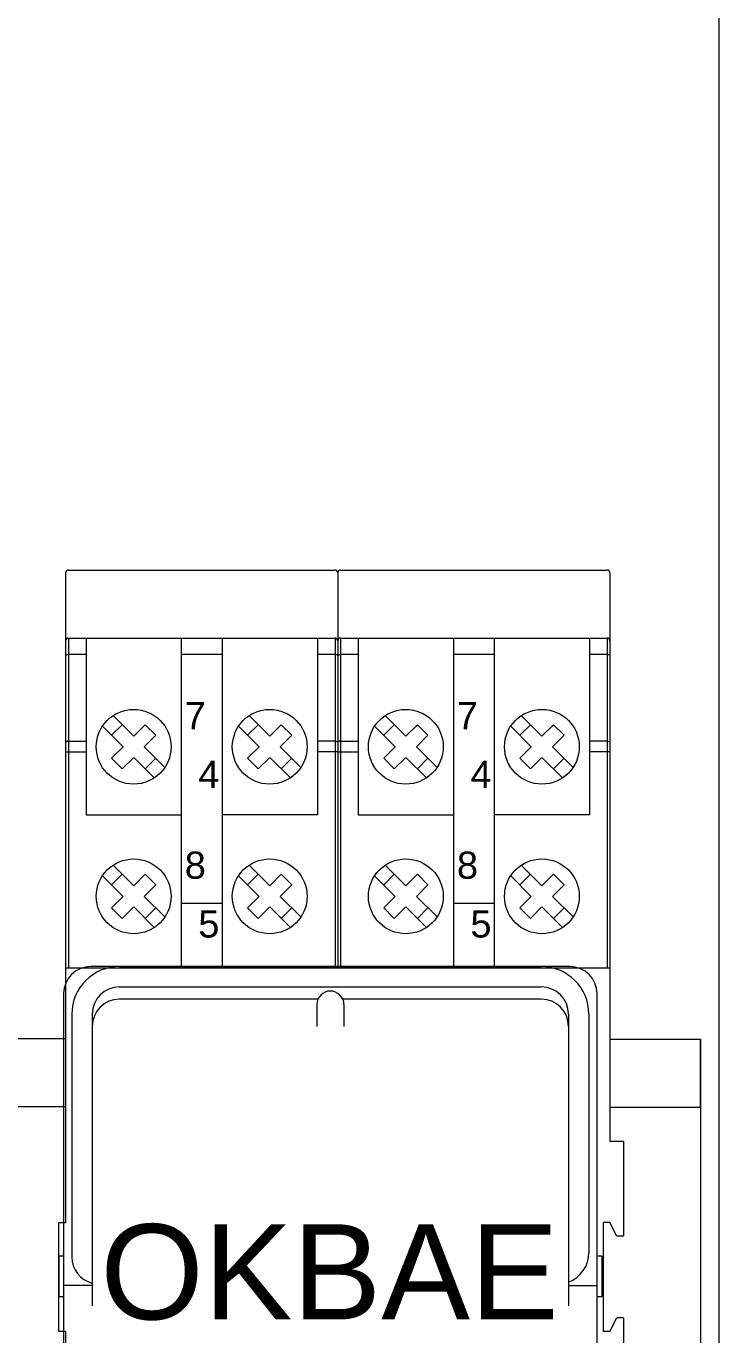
# Model space of a CAD drawing. Header units: millimetres. Extents: x 4137 to 6698, y 1400 to 3585.
# Drawn here: x 6442.5 to 6493.4, y 2304.5 to 2400.8 of the extents above; entities that cross this region are included whole.
import ezdxf

# ---------------------------------------------------------------- set-up
doc = ezdxf.new("R2010")
doc.units = ezdxf.units.MM
doc.layers.add('000-PI-Oprema', color=30, linetype='Continuous', lineweight=5)
doc.layers.add('002-PI-Kabelska kanalica', color=150, linetype='Continuous')
doc.styles.get("Standard").update_dxf_attribs({"font": 'arial.ttf'})

msp = doc.modelspace()

# ---------------------------------------------------------------- linework, layer by layer
at = {"layer": '000-PI-Oprema', "color": 0, "linetype": 'ByBlock', "lineweight": 0}
for p, q in [((6445.447718455784, 2360.567749498172), (6445.447718455784, 2312.767749498176)), ((6445.647718455781, 2360.767749498176), (6465.247718455787, 2360.767749498176)), ((6465.447718455784, 2360.567749498172), (6465.447718455784, 2331.517749498176)), ((6465.647718455781, 2360.767749498176), (6485.247718455787, 2360.767749498176)), ((6485.447718455784, 2360.567749498172), (6485.447718455784, 2318.767749498176)), ((6445.647718455781, 2355.767749498176), (6445.647718455781, 2331.517749498176)), ((6445.647718455781, 2355.767749498176), (6465.247718455787, 2355.767749498176)), ((6446.947718455784, 2355.767749498176), (6446.947718455784, 2342.767749498176)), ((6453.947718455784, 2355.767749498176), (6453.947718455784, 2331.517749498176)), ((6456.947718455784, 2355.767749498176), (6456.947718455784, 2331.517749498176)), ((6463.947718455784, 2355.767749498176), (6463.947718455784, 2342.767749498176)), ((6465.247718455787, 2355.767749498176), (6465.247718455779, 2331.517749498176)), ((6465.647718455781, 2355.767749498176), (6465.647718455781, 2331.517749498176)), ((6465.647718455781, 2355.767749498176), (6485.247718455787, 2355.767749498176)), ((6466.947718455784, 2355.767749498176), (6466.947718455784, 2342.767749498176)), ((6473.947718455784, 2355.767749498176), (6473.947718455784, 2331.517749498176)), ((6476.947718455784, 2355.767749498176), (6476.947718455784, 2331.517749498176)), ((6483.947718455784, 2355.767749498176), (6483.947718455784, 2342.767749498176)), ((6485.247718455787, 2355.767749498176), (6485.247718455779, 2331.517749498176)), ((6446.947718455784, 2354.552670207522), (6445.647718455781, 2354.552670207522)), ((6456.947718455784, 2354.552670207522), (6453.947718455784, 2354.552670207522)), ((6465.247718455787, 2354.552670207522), (6463.947718455784, 2354.552670207522)), ((6466.947718455784, 2354.552670207522), (6465.647718455781, 2354.552670207522)), ((6476.947718455784, 2354.552670207522), (6473.947718455784, 2354.552670207522)), ((6485.247718455787, 2354.552670207522), (6483.947718455784, 2354.552670207522)), ((6448.931371297112, 2350.061746050909), (6450.447718455784, 2348.545398892238)), ((6458.931371297112, 2350.061746050909), (6460.447718455784, 2348.545398892238)), ((6468.931371297112, 2350.061746050909), (6470.447718455784, 2348.545398892238)), ((6478.931371297112, 2350.061746050909), (6480.447718455784, 2348.545398892238)), ((6448.153553837801, 2349.283928591605), (6449.66990099648, 2347.767581432927)), ((6448.821368789548, 2348.616113639866), (6449.599186248852, 2349.39393109917)), ((6450.447718455784, 2348.545398892238), (6451.296246593207, 2349.393927029661)), ((6451.225535915088, 2347.767581432927), (6452.074064052511, 2348.616109570357)), ((6451.296246593207, 2349.393927029661), (6452.074064052511, 2348.616109570357)), ((6458.153553837801, 2349.283928591605), (6459.66990099648, 2347.767581432927)), ((6458.821368789548, 2348.616113639866), (6459.599186248852, 2349.39393109917)), ((6460.447718455784, 2348.545398892238), (6461.296246593207, 2349.393927029661)), ((6461.225535915088, 2347.767581432927), (6462.074064052511, 2348.616109570357)), ((6461.296246593207, 2349.393927029661), (6462.074064052511, 2348.616109570357)), ((6468.153553837801, 2349.283928591605), (6469.66990099648, 2347.767581432927)), ((6468.821368789548, 2348.616113639866), (6469.599186248852, 2349.39393109917)), ((6470.447718455784, 2348.545398892238), (6471.296246593207, 2349.393927029661)), ((6471.225535915088, 2347.767581432927), (6472.074064052511, 2348.616109570357)), ((6471.296246593207, 2349.393927029661), (6472.074064052511, 2348.616109570357)), ((6478.153553837801, 2349.283928591605), (6479.66990099648, 2347.767581432927)), ((6478.821368789548, 2348.616113639866), (6479.599186248852, 2349.39393109917)), ((6480.447718455784, 2348.545398892238), (6481.296246593207, 2349.393927029661)), ((6481.225535915088, 2347.767581432927), (6482.074064052511, 2348.616109570357)), ((6481.296246593207, 2349.393927029661), (6482.074064052511, 2348.616109570357)), ((6445.647718455781, 2348.175578224022), (6446.947718455784, 2348.175578224022)), ((6448.821372859056, 2346.919053295504), (6449.66990099648, 2347.767581432927)), ((6451.225535915088, 2347.767581432927), (6452.741883073759, 2346.251234274256)), ((6458.821372859056, 2346.919053295504), (6459.66990099648, 2347.767581432927)), ((6461.225535915088, 2347.767581432927), (6462.741883073759, 2346.251234274256)), ((6465.247718455779, 2348.175578224022), (6463.947718455784, 2348.175578224022)), ((6465.647718455781, 2348.175578224022), (6466.947718455784, 2348.175578224022)), ((6468.821372859056, 2346.919053295504), (6469.66990099648, 2347.767581432927)), ((6471.225535915088, 2347.767581432927), (6472.741883073759, 2346.251234274256)), ((6478.821372859056, 2346.919053295504), (6479.66990099648, 2347.767581432927)), ((6481.225535915088, 2347.767581432927), (6482.741883073759, 2346.251234274256)), ((6485.247718455779, 2348.175578224022), (6483.947718455784, 2348.175578224022)), ((6445.447718455784, 2347.390657514727), (6446.947718455784, 2347.390657514727)), ((6448.821372859056, 2346.919053295504), (6449.59919031836, 2346.141235836199)), ((6449.59919031836, 2346.141235836199), (6450.447718455784, 2346.989763973623)), ((6450.447718455784, 2346.989763973623), (6451.964065614455, 2345.473416814952)), ((6451.296250662715, 2346.141231766691), (6452.07406812202, 2346.919049225995)), ((6458.821372859056, 2346.919053295504), (6459.59919031836, 2346.141235836199)), ((6459.59919031836, 2346.141235836199), (6460.447718455784, 2346.989763973623)), ((6460.447718455784, 2346.989763973623), (6461.964065614455, 2345.473416814952)), ((6461.296250662715, 2346.141231766691), (6462.07406812202, 2346.919049225995)), ((6465.447718455784, 2347.390657514727), (6463.947718455784, 2347.390657514727)), ((6465.447718455784, 2347.390657514727), (6466.947718455784, 2347.390657514727)), ((6468.821372859056, 2346.919053295504), (6469.59919031836, 2346.141235836199)), ((6469.59919031836, 2346.141235836199), (6470.447718455784, 2346.989763973623)), ((6470.447718455784, 2346.989763973623), (6471.964065614455, 2345.473416814952)), ((6471.296250662715, 2346.141231766691), (6472.07406812202, 2346.919049225995)), ((6478.821372859056, 2346.919053295504), (6479.59919031836, 2346.141235836199)), ((6479.59919031836, 2346.141235836199), (6480.447718455784, 2346.989763973623)), ((6480.447718455784, 2346.989763973623), (6481.964065614455, 2345.473416814952)), ((6481.296250662715, 2346.141231766691), (6482.07406812202, 2346.919049225995)), ((6485.447718455784, 2347.390657514727), (6483.947718455784, 2347.390657514727)), ((6446.947718455784, 2342.767749498176), (6453.947718455784, 2342.767749498176)), ((6463.947718455784, 2342.767749498176), (6456.947718455784, 2342.767749498176)), ((6466.947718455784, 2342.767749498176), (6473.947718455784, 2342.767749498176)), ((6483.947718455784, 2342.767749498176), (6476.947718455784, 2342.767749498176)), ((6448.931371297112, 2339.061746050909), (6450.447718455784, 2337.545398892238)), ((6458.931371297112, 2339.061746050909), (6460.447718455784, 2337.545398892238)), ((6468.931371297112, 2339.061746050909), (6470.447718455784, 2337.545398892238)), ((6478.931371297112, 2339.061746050909), (6480.447718455784, 2337.545398892238)), ((6448.153553837801, 2338.283928591605), (6449.66990099648, 2336.767581432927)), ((6448.821368789548, 2337.616113639866), (6449.599186248852, 2338.39393109917)), ((6450.447718455784, 2337.545398892238), (6451.296246593207, 2338.393927029661)), ((6451.296246593207, 2338.393927029661), (6452.074064052511, 2337.616109570357)), ((6458.153553837801, 2338.283928591605), (6459.66990099648, 2336.767581432927)), ((6458.821368789548, 2337.616113639866), (6459.599186248852, 2338.39393109917)), ((6460.447718455784, 2337.545398892238), (6461.296246593207, 2338.393927029661)), ((6461.296246593207, 2338.393927029661), (6462.074064052511, 2337.616109570357)), ((6468.153553837801, 2338.283928591605), (6469.66990099648, 2336.767581432927)), ((6468.821368789548, 2337.616113639866), (6469.599186248852, 2338.39393109917)), ((6470.447718455784, 2337.545398892238), (6471.296246593207, 2338.393927029661)), ((6471.296246593207, 2338.393927029661), (6472.074064052511, 2337.616109570357)), ((6478.153553837801, 2338.283928591605), (6479.66990099648, 2336.767581432927)), ((6478.821368789548, 2337.616113639866), (6479.599186248852, 2338.39393109917)), ((6480.447718455784, 2337.545398892238), (6481.296246593207, 2338.393927029661)), ((6481.296246593207, 2338.393927029661), (6482.074064052511, 2337.616109570357)), ((6451.225535915088, 2336.767581432927), (6452.074064052511, 2337.616109570357)), ((6461.225535915088, 2336.767581432927), (6462.074064052511, 2337.616109570357)), ((6471.225535915088, 2336.767581432927), (6472.074064052511, 2337.616109570357)), ((6481.225535915088, 2336.767581432927), (6482.074064052511, 2337.616109570357)), ((6448.821372859056, 2335.919053295504), (6449.66990099648, 2336.767581432927)), ((6449.59919031836, 2335.141235836199), (6450.447718455784, 2335.989763973623)), ((6450.447718455784, 2335.989763973623), (6451.964065614455, 2334.473416814952)), ((6451.225535915088, 2336.767581432927), (6452.741883073759, 2335.251234274256)), ((6456.947718455784, 2336.252114704075), (6453.947718455784, 2336.252114704075)), ((6458.821372859056, 2335.919053295504), (6459.66990099648, 2336.767581432927)), ((6459.59919031836, 2335.141235836199), (6460.447718455784, 2335.989763973623)), ((6460.447718455784, 2335.989763973623), (6461.964065614455, 2334.473416814952)), ((6461.225535915088, 2336.767581432927), (6462.741883073759, 2335.251234274256)), ((6468.821372859056, 2335.919053295504), (6469.66990099648, 2336.767581432927)), ((6469.59919031836, 2335.141235836199), (6470.447718455784, 2335.989763973623)), ((6470.447718455784, 2335.989763973623), (6471.964065614455, 2334.473416814952)), ((6471.225535915088, 2336.767581432927), (6472.741883073759, 2335.251234274256)), ((6476.947718455784, 2336.252114704075), (6473.947718455784, 2336.252114704075)), ((6478.821372859056, 2335.919053295504), (6479.66990099648, 2336.767581432927)), ((6479.59919031836, 2335.141235836199), (6480.447718455784, 2335.989763973623)), ((6480.447718455784, 2335.989763973623), (6481.964065614455, 2334.473416814952)), ((6481.225535915088, 2336.767581432927), (6482.741883073759, 2335.251234274256)), ((6448.821372859056, 2335.919053295504), (6449.59919031836, 2335.141235836199)), ((6451.296250662715, 2335.141231766691), (6452.07406812202, 2335.919049225995)), ((6458.821372859056, 2335.919053295504), (6459.59919031836, 2335.141235836199)), ((6461.296250662715, 2335.141231766691), (6462.07406812202, 2335.919049225995)), ((6468.821372859056, 2335.919053295504), (6469.59919031836, 2335.141235836199)), ((6471.296250662715, 2335.141231766691), (6472.07406812202, 2335.919049225995)), ((6478.821372859056, 2335.919053295504), (6479.59919031836, 2335.141235836199)), ((6481.296250662715, 2335.141231766691), (6482.07406812202, 2335.919049225995)), ((6445.447718455784, 2331.517749498176), (6465.447718455784, 2331.517749498176)), ((6482.500876372105, 2331.604035878707), (6447.300876372108, 2331.604035878707)), ((6449.400876372107, 2331.604035878707), (6480.400876372107, 2331.604035878707)), ((6465.447718455784, 2331.517749498176), (6485.447718455784, 2331.517749498176)), ((6445.300876372108, 2329.604035878707), (6445.300876372108, 2288.004035878708)), ((6449.400876372107, 2330.104035878707), (6480.400876372107, 2330.104035878707)), ((6484.500876372105, 2288.004035878708), (6484.500876372105, 2329.604035878707)), ((6463.984361233117, 2329.204035878705), (6449.400876372107, 2329.204035878705)), ((6463.900876372107, 2328.804035878711), (6463.900876372107, 2327.204035878705)), ((6480.400876372107, 2329.204035878705), (6465.817391511097, 2329.204035878705)), ((6465.900876372107, 2328.804035878711), (6465.900876372107, 2327.204035878705)), ((6445.900876372107, 2328.104035878707), (6445.900876372107, 2310.254035878708)), ((6447.400876372107, 2328.104035878707), (6447.400876372107, 2310.254035878708)), ((6482.400876372107, 2328.104035878707), (6482.400876372107, 2310.554035878711)), ((6483.900876372107, 2328.104035878707), (6483.900876372107, 2310.554035878711)), ((6447.400876372107, 2327.204035878705), (6447.400876372107, 2306.65403587871)), ((6482.400876372107, 2327.204035878705), (6482.400876372107, 2306.65403587871)), ((6485.447718455784, 2318.767749498176), (6486.447718455784, 2318.767749498176)), ((6486.447718455784, 2318.767749498176), (6486.447718455784, 2311.767749498176)), ((6444.947718455784, 2304.767749498176), (6444.947718455784, 2312.767749498176)), ((6444.947718455784, 2312.767749498176), (6445.447718455784, 2312.767749498176)), ((6484.947718455784, 2312.767749498176), (6484.947718455784, 2304.767749498176)), ((6485.447718455784, 2312.767749498176), (6484.947718455784, 2312.767749498176)), ((6485.947718455784, 2311.767749498176), (6485.447718455784, 2312.767749498176)), ((6486.447718455784, 2311.767749498176), (6485.947718455784, 2311.767749498176)), ((6444.95087637211, 2310.304035878711), (6444.95087637211, 2307.304035878711)), ((6445.300876372108, 2310.304035878711), (6444.95087637211, 2310.304035878711)), ((6484.850876372104, 2310.304035878711), (6484.500876372105, 2310.304035878711)), ((6484.850876372104, 2310.304035878711), (6484.850876372104, 2307.304035878711)), ((6447.400876372107, 2308.15403587871), (6445.300876372108, 2308.15403587871)), ((6482.400876372107, 2308.15403587871), (6484.500876372105, 2308.15403587871)), ((6445.300876372108, 2307.304035878711), (6444.95087637211, 2307.304035878711)), ((6484.850876372104, 2307.304035878711), (6484.500876372105, 2307.304035878711)), ((6485.447718455784, 2304.767749498176), (6485.947718455784, 2305.767749498176)), ((6486.447718455784, 2305.767749498176), (6485.947718455784, 2305.767749498176)), ((6486.447718455784, 2305.767749498176), (6486.447718455784, 2298.767749498176)), ((6445.447718455784, 2304.767749498176), (6444.947718455784, 2304.767749498176)), ((6445.447718455784, 2304.767749498176), (6445.447718455784, 2261.967749498173)), ((6485.447718455784, 2304.767749498176), (6484.947718455784, 2304.767749498176))]:
    msp.add_line(p, q, dxfattribs=at)
for points in [[(6445.447718455784, 2354.474178136574), (6445.44942948348, 2354.484423407725), (6445.454533290533, 2354.494493379425), (6445.462942549282, 2354.504215751724), (6445.474513375033, 2354.513424172073), (6445.489047787734, 2354.521961081875), (6445.506297099535, 2354.529680412226), (6445.525966169982, 2354.536450083273), (6445.547718455782, 2354.542154264025), (6445.571181769286, 2354.546695354373), (6445.595954646735, 2354.549995655078), (6445.621613217336, 2354.551998696974), (6445.647718455781, 2354.552670207522)], [(6465.447718455784, 2354.474178136574), (6465.446007428036, 2354.484423407725), (6465.440903621035, 2354.494493379425), (6465.432494362285, 2354.504215751724), (6465.420923536534, 2354.513424172073), (6465.406389123833, 2354.521961081875), (6465.389139812032, 2354.529680412226), (6465.369470741585, 2354.536450083273), (6465.347718455785, 2354.542154264025), (6465.32425514223, 2354.546695354373), (6465.299482264782, 2354.549995655078), (6465.273823694231, 2354.551998696974), (6465.247718455787, 2354.552670207522)], [(6465.447718455784, 2354.474178136574), (6465.44942948348, 2354.484423407725), (6465.454533290533, 2354.494493379425), (6465.462942549282, 2354.504215751724), (6465.474513375033, 2354.513424172073), (6465.489047787734, 2354.521961081875), (6465.506297099535, 2354.529680412226), (6465.525966169982, 2354.536450083273), (6465.547718455782, 2354.542154264025), (6465.571181769286, 2354.546695354373), (6465.595954646735, 2354.549995655078), (6465.621613217336, 2354.551998696974), (6465.647718455781, 2354.552670207522)], [(6485.447718455784, 2354.474178136574), (6485.446007428036, 2354.484423407725), (6485.440903621035, 2354.494493379425), (6485.432494362285, 2354.504215751724), (6485.420923536534, 2354.513424172073), (6485.406389123833, 2354.521961081875), (6485.389139812032, 2354.529680412226), (6485.369470741585, 2354.536450083273), (6485.347718455785, 2354.542154264025), (6485.32425514223, 2354.546695354373), (6485.299482264782, 2354.549995655078), (6485.273823694231, 2354.551998696974), (6485.247718455787, 2354.552670207522)], [(6445.647718455781, 2348.175578224022), (6445.621613217336, 2348.174906713524), (6445.595954646735, 2348.172903671577), (6445.571181769286, 2348.169603370923), (6445.547718455782, 2348.165062280525), (6445.525966169982, 2348.159358099772), (6445.506297099535, 2348.152588428726), (6445.489047787734, 2348.144869098374), (6445.474513375033, 2348.136332188573), (6445.462942549282, 2348.127123768223), (6445.454533290533, 2348.117401395975), (6445.44942948348, 2348.107331424275), (6445.447718455784, 2348.097086153124)], [(6465.247718455779, 2348.175578224022), (6465.273823694231, 2348.174906713524), (6465.299482264782, 2348.172903671577), (6465.32425514223, 2348.169603370923), (6465.347718455785, 2348.165062280525), (6465.369470741585, 2348.159358099772), (6465.389139812032, 2348.152588428726), (6465.406389123833, 2348.144869098374), (6465.420923536534, 2348.136332188573), (6465.432494362285, 2348.127123768223), (6465.440903621035, 2348.117401395975), (6465.446007428036, 2348.107331424275), (6465.447718455784, 2348.097086153124)], [(6465.647718455781, 2348.175578224022), (6465.621613217336, 2348.174906713524), (6465.595954646735, 2348.172903671577), (6465.571181769286, 2348.169603370923), (6465.547718455782, 2348.165062280525), (6465.525966169982, 2348.159358099772), (6465.506297099535, 2348.152588428726), (6465.489047787734, 2348.144869098374), (6465.474513375033, 2348.136332188573), (6465.462942549282, 2348.127123768223), (6465.454533290533, 2348.117401395975), (6465.44942948348, 2348.107331424275), (6465.447718455784, 2348.097086153124)], [(6485.247718455779, 2348.175578224022), (6485.273823694231, 2348.174906713524), (6485.299482264782, 2348.172903671577), (6485.32425514223, 2348.169603370923), (6485.347718455785, 2348.165062280525), (6485.369470741585, 2348.159358099772), (6485.389139812032, 2348.152588428726), (6485.406389123833, 2348.144869098374), (6485.420923536534, 2348.136332188573), (6485.432494362285, 2348.127123768223), (6485.440903621035, 2348.117401395975), (6485.446007428036, 2348.107331424275), (6485.447718455784, 2348.097086153124)]]:
    msp.add_lwpolyline(points, dxfattribs=at)
for centre in [(6450.447718455784, 2347.767581432927), (6460.447718455784, 2347.767581432927), (6470.447718455784, 2347.767581432927), (6480.447718455784, 2347.767581432927), (6450.447718455784, 2336.767581432927), (6460.447718455784, 2336.767581432927), (6470.447718455784, 2336.767581432927), (6480.447718455784, 2336.767581432927)]:
    msp.add_circle(centre, 2.75, dxfattribs=at)
for centre, radius, start, end in [((6445.647718455781, 2360.567749498172), 0.2, 90, 180), ((6465.247718455787, 2360.567749498172), 0.2, 0, 90), ((6465.647718455781, 2360.567749498172), 0.2, 90, 180), ((6485.247718455787, 2360.567749498172), 0.2, 0, 90), ((6445.647718455781, 2355.567749498172), 0.2, 90, 180), ((6465.247718455787, 2355.567749498172), 0.2, 0, 90), ((6465.647718455781, 2355.567749498172), 0.2, 90, 180), ((6485.247718455787, 2355.567749498172), 0.2, 0, 90), ((6447.300876372108, 2329.604035878707), 2, 90, 180), ((6449.400876372107, 2328.104035878707), 3.499999999999998, 90, 180), ((6480.400876372107, 2328.104035878707), 3.499999999999998, 0, 90), ((6482.500876372105, 2329.604035878707), 2, 0, 90), ((6449.400876372107, 2328.104035878707), 1.999999999999999, 90, 180), ((6464.900876372107, 2328.804035878711), 1, 0, 180), ((6480.400876372107, 2328.104035878707), 1.999999999999999, 0, 90), ((6449.400876372107, 2327.204035878705), 2, 90, 180), ((6480.400876372107, 2327.204035878705), 2, 0, 90), ((6447.900876372107, 2310.254035878708), 1.999999999999999, 180, 255.5224878140901), ((6481.600876372104, 2310.554035878711), 2.299999999999998, 290.3544063984105, 0)]:
    msp.add_arc(centre, radius, start, end, dxfattribs=at)
at = {"layer": '002-PI-Kabelska kanalica', "color": 0, "linetype": 'ByBlock', "lineweight": 0}
msp.add_line((6493.447718455783, 3120.778163208275), (6493.447718455783, 1735.778163208275), dxfattribs=at)
at = {"layer": '002-PI-Kabelska kanalica', "color": 0, "linetype": 'ByBlock', "lineweight": 0, "ltscale": 0.25}
for p, q in [((6440.447718455784, 2326.320510197629), (6445.447718455784, 2326.320510197629)), ((6485.447718455785, 2326.267749498188), (6492.106337864776, 2326.267749498187)), ((6485.447718455785, 2326.267749498188), (6492.106337864776, 2326.267749498187)), ((6492.106337864776, 2321.267749498187), (6492.106337864776, 2326.267749498187)), ((6492.106337864776, 2326.267749498187), (6492.106337864776, 2291.267749498187)), ((6492.106337864776, 2321.267749498187), (6492.106337864776, 2326.267749498187)), ((6492.106337864776, 2326.267749498187), (6492.106337864776, 2291.267749498187)), ((6440.447718455784, 2321.32052586853), (6445.447718455784, 2321.32052586853)), ((6485.447718455785, 2321.267749498187), (6492.106337864776, 2321.267749498187)), ((6485.447718455785, 2321.267749498187), (6492.106337864776, 2321.267749498187))]:
    msp.add_line(p, q, dxfattribs=at)

# ---------------------------------------------------------------- texts
at = {"layer": '000-PI-Oprema', "color": 0, "linetype": 'ByBlock', "lineweight": 0, "char_height": 1.999499999999999, "width": 2.547099999999999}
for s, insert, attachment_point in [('{\\fArial|b0|i0|c0|p34;7}', (6454.200214311146, 2351.06183691552), 1), ('{\\fArial|b0|i0|c0|p34;7}', (6474.200214311146, 2351.06183691552), 1), ('{\\fArial|b0|i0|c0|p34;4}', (6456.747333101579, 2346.738079594979), 3), ('{\\fArial|b0|i0|c0|p34;4}', (6476.747333101579, 2346.738079594979), 3), ('{\\fArial|b0|i0|c0|p34;8}', (6454.200214311146, 2340.06183691552), 1), ('{\\fArial|b0|i0|c0|p34;8}', (6474.200214311146, 2340.06183691552), 1), ('{\\fArial|b0|i0|c0|p34;5}', (6456.747333101579, 2335.738079594979), 3), ('{\\fArial|b0|i0|c0|p34;5}', (6476.747333101579, 2335.738079594979), 3)]:
    msp.add_mtext(s, dxfattribs=dict(at, insert=insert, attachment_point=attachment_point))
at = {"layer": '000-PI-Oprema', "color": 0, "linetype": 'ByBlock', "lineweight": 0, "insert": (6464.839021146923, 2309.104035878707), "char_height": 7, "attachment_point": 5}
msp.add_mtext_dynamic_manual_height_columns('{\\fArial|b0|i0|c238|p34;OK}BAE', width=44.99499999999898, gutter_width=1, heights=[9.999999999999996], dxfattribs=at)

doc.saveas('drawing.dxf')
